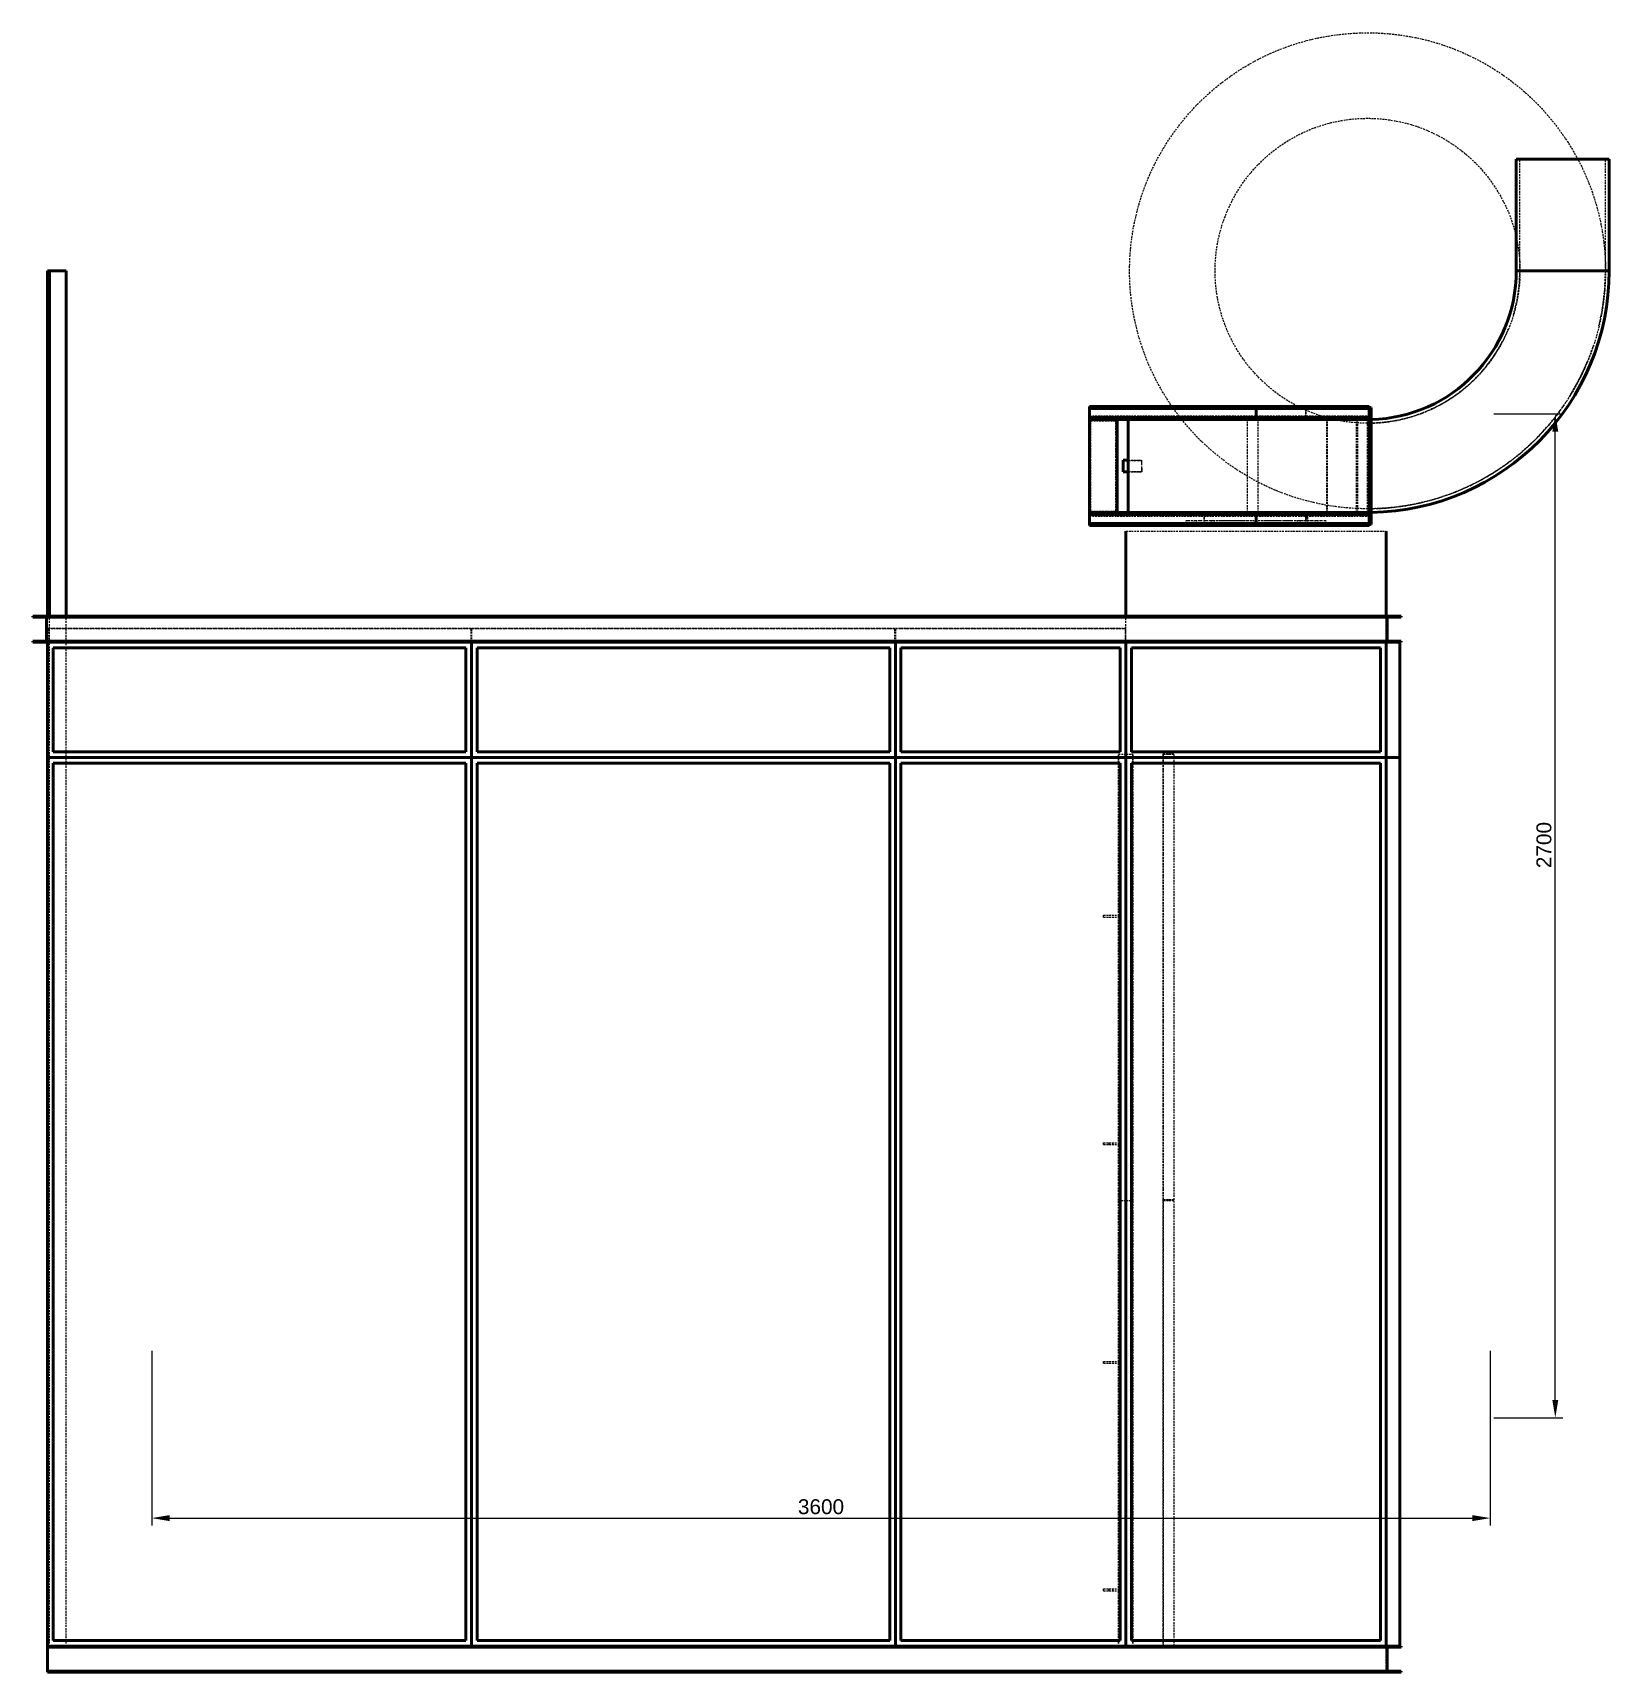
# Model space of a CAD drawing. Header units: millimetres. Extents: x 906 to 10971, y 270 to 8664.
# Drawn here: x 3371 to 7611, y 4256 to 8664 of the extents above; entities that cross this region are included whole.
import ezdxf

# ---------------------------------------------------------------- set-up
doc = ezdxf.new("R2010")
doc.units = ezdxf.units.MM
doc.linetypes.add('Hidden', pattern=[15, 5, -3, 5, -2])
for name, color, linetype, lineweight in [('Default', 7, 'Continuous', 50), ('Edges', 7, 'Hidden', 15), ('HiddenEdges', 2, 'Hidden', 15), ('HiddenSilhouettes', 2, 'Hidden', 15), ('HiddenWires', 7, 'Hidden', 15), ('Silhouettes', 7, 'Continuous', 50), ('Wires', 7, 'Hidden', 15)]:
    doc.layers.add(name, color=color, linetype=linetype, lineweight=lineweight)
doc.layers.add('Dimension', color=7, linetype='Continuous', lineweight=50, true_color=0x6495ed)
doc.styles.add('Default', font='arial.ttf')
doc.dimstyles.get("Standard").update_dxf_attribs({"dimtxt": 0.18, "dimasz": 0.18, "dimexe": 0.18, "dimexo": 0.0625, "dimgap": 0.09, "dimtad": 0, "dimtih": 1, "dimtoh": 1, "dimdec": 4, "dimzin": 0, "dimdsep": 46, "dimtxsty": 'Standard', "dimcen": 0.09, "dimadec": 0, "dimazin": 0, "dimtfac": 1, "dimtdec": 4, "dimtofl": 0, "dimtmove": 0, "dimatfit": 3, "dimfxl": 1, "dimtolj": 1, "dimtzin": 0, "dimarcsym": 0})

# ---------------------------------------------------------------- blocks, each defined once
blk = doc.blocks.new('Front')
at = {"layer": 'Edges'}
for points in [[(1170, 1340.5, 0), (1170, 1369.4, 0)], [(1474.8, 1366.9, 0), (1474.8, 1369.4, 0)], [(722, 1344.4, 0), (1170, 1344.4, 0)], [(1170, 1344.4, 0), (1474.8, 1344.4, 0)], [(1176, 1334.4, 0), (1176, 1336.4, 0)], [(1176, 1084.4, 0), (1176, 1334.4, 0)], [(722, 1074.4, 0), (1170, 1074.4, 0)], [(1170, 1074.4, 0), (1474.8, 1074.4, 0)], [(1176, 1082.4, 0), (1176, 1084.4, 0)], [(722, 1049.4, 0), (722, 1054.4, 0)]]:
    blk.add_polyline3d(points, dxfattribs=at)
blk.add_polyline3d([(1304, 1369.4, 0)], close=True, dxfattribs=at)
at = {"layer": 'HiddenEdges'}
for points in [[(1878, 1694.2), (1880, 1734.4)], [(2108, 1684.2), (2110, 1734.4)], [(2118, 1683.4), (2120, 1734.4)], [(1872.1, 1654.4), (1878, 1694.2)], [(2102.1, 1634.3), (2108, 1684.2)], [(1862.3, 1615.4), (1872.1, 1654.4)], [(2092.3, 1585), (2102.1, 1634.3)], [(2102, 1582.7), (2112, 1632.7)], [(1786.9, 1474.3), (1810.9, 1506.6)], [(1810.9, 1506.6), (1831.6, 1541.1)], [(2015.7, 1400), (2040.2, 1443.8)], [(1663.3, 1372.8), (1697.8, 1393.5)], [(1995.9, 1352.3), (2024.2, 1394.8)], [(1470, 1324.4), (1510.2, 1326.4)], [(1510.2, 1326.4), (1550, 1332.3)], [(1964.3, 1312.3), (1995.9, 1352.3)], [(1922.5, 1281.9), (1956.7, 1318.8)], [(1714.9, 1143.1), (1760.6, 1164.2)], [(1760.6, 1164.2), (1804.4, 1188.7)], [(1765.1, 1155.2), (1809.6, 1180.2)], [(1520.2, 1096.4), (1570.1, 1102.3)], [(1570.1, 1102.3), (1619.4, 1112.1)], [(1621.7, 1102.4), (1670.9, 1116.2)], [(1521, 1086.4), (1571.7, 1092.4)]]:
    blk.add_lwpolyline(points, dxfattribs=at)
for points in [[(1880, 1734.4, 0), (1880, 2034.4, 0)], [(2110, 1734.4, 0), (2110, 2034.4, 0)], [(-2080, 1734.4, 0), (-2030, 1734.4, 0)], [(2112, 1632.7, 0), (2118, 1683.4, 0)], [(2088.2, 1533.5, 0), (2102, 1582.7, 0)], [(2040.2, 1443.8, 0), (2061.3, 1489.5, 0)], [(1697.8, 1393.5, 0), (1730.1, 1417.5, 0)], [(2024.2, 1394.8, 0), (2049.2, 1439.3, 0)], [(1304, 1335.1, 0), (1304, 1369.4, 0)], [(1474.8, 1335.1, 0), (1474.8, 1366.9, 0)], [(725.6, 1088, 0), (725.6, 1330.8, 0)], [(725.6, 1330.8, 0), (793.4, 1330.8, 0)], [(793.4, 1088, 0), (793.4, 1330.8, 0)], [(828, 1336.4, 0), (829.7, 1336.4, 0)], [(829.7, 1336.4, 0), (835, 1336.4, 0)], [(835, 1336.4, 0), (843.6, 1336.4, 0)], [(843.6, 1336.4, 0), (855.6, 1336.4, 0)], [(855.6, 1336.4, 0), (870.7, 1336.4, 0)], [(870.7, 1336.4, 0), (888.9, 1336.4, 0)], [(888.9, 1336.4, 0), (909.9, 1336.4, 0)], [(909.9, 1336.4, 0), (933.5, 1336.4, 0)], [(933.5, 1336.4, 0), (959.5, 1336.4, 0)], [(959.5, 1336.4, 0), (987.5, 1336.4, 0)], [(987.5, 1336.4, 0), (1017.3, 1336.4, 0)], [(1017.3, 1336.4, 0), (1048.4, 1336.4, 0)], [(1048.4, 1336.4, 0), (1080.7, 1336.4, 0)], [(1080.7, 1336.4, 0), (1113.7, 1336.4, 0)], [(1113.7, 1336.4, 0), (1147, 1336.4, 0)], [(1137.1, 1336.4, 0), (1142, 1336.4, 0)], [(1147, 1336.4, 0), (1177.6, 1336.4, 0)], [(1147, 1334.4, 0), (1147, 1336.4, 0)], [(1147, 1084.4, 0), (1147, 1334.4, 0)], [(1147, 1334.4, 0), (1177.8, 1334.4, 0)], [(1147, 1334.4, 0), (1177.6, 1334.4, 0)], [(1170, 1335.1, 0), (1170, 1340.5, 0)], [(1170, 1336.4, 0), (1180.7, 1336.4, 0)], [(1362.3, 1084.4, 0), (1362.3, 1334.4, 0)], [(1440, 1334.4, 0), (1440, 1336.4, 0)], [(1444, 1084.4, 0), (1444, 1334.4, 0)], [(1474.8, 1334.4, 0), (1479.8, 1334.4, 0)], [(1550, 1332.3, 0), (1589, 1342.1, 0)], [(722, 1294.4, 0), (725.6, 1294.4, 0)], [(793.4, 1294.4, 0), (797, 1294.4, 0)], [(1885.6, 1247.7, 0), (1922.5, 1281.9, 0)], [(1852.1, 1208.5, 0), (1892.1, 1240.1, 0)], [(812.7, 1223.3, 0), (812.7, 1224.4, 0)], [(812.7, 1220, 0), (812.7, 1223.3, 0)], [(812.7, 1215.1, 0), (812.7, 1220, 0)], [(812.7, 1203.7, 0), (812.7, 1198.8, 0)], [(812.7, 1198.8, 0), (812.7, 1195.5, 0)], [(812.7, 1195.5, 0), (812.7, 1194.4, 0)], [(862.7, 1223.3, 0), (862.7, 1224.4, 0)], [(862.7, 1220, 0), (862.7, 1223.3, 0)], [(862.7, 1215.1, 0), (862.7, 1220, 0)], [(862.7, 1203.7, 0), (862.7, 1198.8, 0)], [(862.7, 1198.8, 0), (862.7, 1195.5, 0)], [(862.7, 1195.5, 0), (862.7, 1194.4, 0)], [(1809.6, 1180.2, 0), (1852.1, 1208.5, 0)], [(722, 1124.4, 0), (725.6, 1124.4, 0)], [(793.4, 1124.4, 0), (797, 1124.4, 0)], [(1571.7, 1092.4, 0), (1621.7, 1102.4, 0)], [(722, 1054.4, 0), (722, 1080.8, 0)], [(725.6, 1088, 0), (793.4, 1088, 0)], [(828, 1082.4, 0), (829.7, 1082.4, 0)], [(829.7, 1082.4, 0), (835, 1082.4, 0)], [(835, 1082.4, 0), (843.6, 1082.4, 0)], [(843.6, 1082.4, 0), (855.6, 1082.4, 0)], [(855.6, 1082.4, 0), (870.7, 1082.4, 0)], [(870.7, 1082.4, 0), (888.9, 1082.4, 0)], [(888.9, 1082.4, 0), (909.9, 1082.4, 0)], [(909.9, 1082.4, 0), (933.5, 1082.4, 0)], [(933.5, 1082.4, 0), (959.5, 1082.4, 0)], [(959.5, 1082.4, 0), (987.5, 1082.4, 0)], [(987.5, 1082.4, 0), (1017.3, 1082.4, 0)], [(1006.5, 1062.4, 0), (1008.5, 1062.4, 0)], [(1017.3, 1082.4, 0), (1048.4, 1082.4, 0)], [(1033.2, 1062.4, 0), (1038.3, 1062.4, 0)], [(1038.3, 1082.4, 0), (1046.6, 1082.4, 0)], [(1046.6, 1062.4, 0), (1058, 1062.4, 0)], [(1048.4, 1082.4, 0), (1080.7, 1082.4, 0)], [(1053.4, 1062.4, 0), (1055.4, 1062.4, 0)], [(1072.1, 1082.4, 0), (1088.6, 1082.4, 0)], [(1072.1, 1062.4, 0), (1088.6, 1062.4, 0)], [(1075, 1084.4, 0), (1141.9, 1084.4, 0)], [(1080.7, 1082.4, 0), (1113.7, 1082.4, 0)], [(1088.6, 1062.4, 0), (1107.1, 1062.4, 0)], [(1107.1, 1082.4, 0), (1127.2, 1082.4, 0)], [(1107.1, 1062.4, 0), (1127.2, 1062.4, 0)], [(1113.7, 1082.4, 0), (1147, 1082.4, 0)], [(1127.2, 1082.4, 0), (1148.3, 1082.4, 0)], [(1127.2, 1062.4, 0), (1148.3, 1062.4, 0)], [(1147, 1082.4, 0), (1147, 1084.4, 0)], [(1147, 1084.4, 0), (1177.8, 1084.4, 0)], [(1147, 1082.4, 0), (1177.6, 1082.4, 0)], [(1191.7, 1062.4, 0), (1212.8, 1062.4, 0)], [(1212.8, 1062.4, 0), (1232.9, 1062.4, 0)], [(1232.9, 1062.4, 0), (1251.4, 1062.4, 0)], [(1251.4, 1062.4, 0), (1267.9, 1062.4, 0)], [(1282, 1062.4, 0), (1293.4, 1062.4, 0)], [(1284.6, 1062.4, 0), (1286.6, 1062.4, 0)], [(1301.7, 1062.4, 0), (1306.8, 1062.4, 0)], [(1331.5, 1062.4, 0), (1333.5, 1062.4, 0)], [(1440, 1082.4, 0), (1440, 1084.4, 0)], [(1470, 1094.4, 0), (1520.2, 1096.4, 0)], [(1470, 1084.4, 0), (1521, 1086.4, 0)], [(1474.8, 1084.4, 0), (1479.8, 1084.4, 0)], [(1031.5, 1052.4, 0), (1033.2, 1052.4, 0)], [(1033.2, 1052.4, 0), (1038.3, 1052.4, 0)], [(1038.3, 1052.4, 0), (1046.6, 1052.4, 0)], [(1046.6, 1052.4, 0), (1058, 1052.4, 0)], [(1058, 1052.4, 0), (1072.1, 1052.4, 0)], [(1072.1, 1052.4, 0), (1088.6, 1052.4, 0)], [(1088.6, 1052.4, 0), (1107.1, 1052.4, 0)], [(1107.1, 1052.4, 0), (1127.2, 1052.4, 0)], [(1127.2, 1052.4, 0), (1148.3, 1052.4, 0)], [(1191.7, 1052.4, 0), (1212.8, 1052.4, 0)], [(1212.8, 1052.4, 0), (1232.9, 1052.4, 0)], [(1232.9, 1052.4, 0), (1251.4, 1052.4, 0)], [(1251.4, 1052.4, 0), (1267.9, 1052.4, 0)], [(1267.9, 1052.4, 0), (1282, 1052.4, 0)], [(1282, 1052.4, 0), (1293.4, 1052.4, 0)], [(1293.4, 1052.4, 0), (1301.7, 1052.4, 0)], [(1301.7, 1052.4, 0), (1306.8, 1052.4, 0)], [(1306.8, 1052.4, 0), (1308.5, 1052.4, 0)], [(1520, 735.6, 0), (1520, 805.6, 0)], [(-2078.8, 735.6, 0), (-2078.8, 772.4, 0)], [(-2078.8, 772.4, 0), (-941.2, 772.4, 0)], [(-2065, 772.4, 0), (-2065, 773.6, 0)], [(-955, 772.4, 0), (-955, 773.6, 0)], [(-941.2, 735.6, 0), (-941.2, 772.4, 0)], [(-938.8, 735.6, 0), (-938.8, 772.4, 0)], [(-938.8, 772.4, 0), (198.8, 772.4, 0)], [(-925, 772.4, 0), (-925, 773.6, 0)], [(185, 772.4, 0), (185, 773.6, 0)], [(198.8, 735.6, 0), (198.8, 772.4, 0)], [(201.2, 735.6, 0), (201.2, 772.4, 0)], [(201.2, 772.4, 0), (818.8, 772.4, 0)], [(215, 772.4, 0), (215, 773.6, 0)], [(805, 772.4, 0), (805, 773.6, 0)], [(818.8, 735.6, 0), (818.8, 772.4, 0)], [(-2078.8, 426.8, 0), (-2078.8, 734.4, 0)], [(-2078.8, 734.4, 0), (-941.2, 734.4, 0)], [(-941.2, 426.8, 0), (-941.2, 734.4, 0)], [(-938.8, 426.8, 0), (-938.8, 734.4, 0)], [(-938.8, 734.4, 0), (198.8, 734.4, 0)], [(198.8, 426.8, 0), (198.8, 734.4, 0)], [(201.2, 426.8, 0), (201.2, 734.4, 0)], [(201.2, 734.4, 0), (818.8, 734.4, 0)], [(818.8, 426.8, 0), (818.8, 734.4, 0)], [(821.2, 426.8, 0), (821.2, 734.4, 0)], [(821.2, 734.4, 0), (1518.8, 734.4, 0)], [(1518.8, 426.8, 0), (1518.8, 734.4, 0)], [(1521.2, 426.8, 0), (1521.2, 734.4, 0)], [(1521.2, 734.4, 0), (1556.8, 734.4, 0)], [(1520, 698.8, 0), (1521.2, 698.8, 0)], [(1520, 462.4, 0), (1521.2, 462.4, 0)], [(-2078.8, 426.8, 0), (-941.2, 426.8, 0)], [(-2078.8, 424.4, 0), (-941.2, 424.4, 0)], [(-2078.8, -1963.2, 0), (-2078.8, 424.4, 0)], [(-941.2, -1963.2, 0), (-941.2, 424.4, 0)], [(-938.8, 426.8, 0), (198.8, 426.8, 0)], [(-938.8, -1963.2, 0), (-938.8, 424.4, 0)], [(-938.8, 424.4, 0), (198.8, 424.4, 0)], [(198.8, -1963.2, 0), (198.8, 424.4, 0)], [(201.2, 426.8, 0), (818.8, 426.8, 0)], [(201.2, -1963.2, 0), (201.2, 424.4, 0)], [(201.2, 424.4, 0), (818.8, 424.4, 0)], [(800, -765.6, 0), (800, 434.4, 0)], [(818.8, -1963.2, 0), (818.8, 424.4, 0)], [(820, 381.4, 0), (820, 434.4, 0)], [(821.2, 426.8, 0), (1518.8, 426.8, 0)], [(821.2, 424.4, 0), (1518.8, 424.4, 0)], [(821.2, -1963.2, 0), (821.2, 424.4, 0)], [(840, -765.6, 0), (840, 434.4, 0)], [(921.2, -763.2, 0), (921.2, 434.4, 0)], [(921.2, 434.4, 0), (950, 434.4, 0)], [(1518.8, -1963.2, 0), (1518.8, 424.4, 0)], [(1521.2, 426.8, 0), (1556.8, 426.8, 0)], [(1521.2, -1963.2, 0), (1521.2, 424.4, 0)], [(1521.2, 424.4, 0), (1556.8, 424.4, 0)], [(920, 395.6, 0), (921.2, 395.6, 0)], [(1520, 388.8, 0), (1521.2, 388.8, 0)], [(920, -724.4, 0), (921.2, -724.4, 0)], [(800, -1965.6, 0), (800, -765.6, 0)], [(840, -1965.6, 0), (840, -765.6, 0)], [(921.2, -763.2, 0), (950, -763.2, 0)], [(921.2, -1963.2, 0), (921.2, -765.6, 0)], [(921.2, -765.6, 0), (950, -765.6, 0)], [(932.4, -764.4, 0), (932.4, -763.2, 0)], [(933.5, -764.4, 0), (933.5, -763.2, 0)], [(935, -764.4, 0), (935, -763.2, 0)], [(936.5, -764.4, 0), (936.5, -763.2, 0)], [(937.6, -764.4, 0), (937.6, -763.2, 0)], [(920, -804.4, 0), (921.2, -804.4, 0)], [(920, -1924.4, 0), (921.2, -1924.4, 0)], [(1520, -1927.6, 0), (1521.2, -1927.6, 0)], [(-2080, -2034.4, 0), (-2080, -1964.4, 0)], [(-2078.8, -1963.2, 0), (-941.2, -1963.2, 0)], [(-938.8, -1963.2, 0), (198.8, -1963.2, 0)], [(201.2, -1963.2, 0), (818.8, -1963.2, 0)], [(821.2, -1963.2, 0), (1518.8, -1963.2, 0)], [(932.4, -1964.4, 0), (932.4, -1963.2, 0)], [(933.5, -1964.4, 0), (933.5, -1963.2, 0)], [(935, -1964.4, 0), (935, -1963.2, 0)], [(936.5, -1964.4, 0), (936.5, -1963.2, 0)], [(937.6, -1964.4, 0), (937.6, -1963.2, 0)], [(1520, -2034.4, 0), (1520, -1964.4, 0)], [(1521.2, -1963.2, 0), (1556.8, -1963.2, 0)]]:
    blk.add_polyline3d(points, dxfattribs=at)
for points in [[(1474.8, 1344.4, 0)], [(1176, 1084.4, 0)], [(1474.8, 1074.4, 0)]]:
    blk.add_polyline3d(points, close=True, dxfattribs=at)
for radius in [640, 410]:
    blk.add_circle((1470, 1734.4), radius, dxfattribs=at)
for radius, start, end in [(400, 270, 0), (410, 315, 337.5), (640, 324, 342), (650, 333, 342), (410, 292.5, 315), (410, 270, 292.5), (640, 306, 324), (650, 310.5, 319.5), (640, 288, 306), (650, 288, 297), (640, 270, 288)]:
    blk.add_arc((1470, 1734.4), radius, start, end, dxfattribs=at)
at = {"layer": 'HiddenSilhouettes'}
for points in [[(1304, 1369.4, 0), (1304, 1344.4, 0)], [(1474.8, 1344.4, 0), (1474.8, 1366.9, 0)], [(722, 1342.7, 0), (722, 1343.6, 0)], [(722, 1341, 0), (722, 1341.9, 0)], [(722, 1340.9, 0), (722, 1341, 0)], [(722, 1340.1, 0), (722, 1340.9, 0)], [(722, 1339.5, 0), (722, 1339.7, 0)], [(828, 1334.4, 0), (828, 1336.4, 0)], [(828, 1336.4, 0), (829.7, 1336.4, 0)], [(828, 1084.4, 0), (828, 1334.4, 0)], [(829.7, 1336.4, 0), (907, 1336.4, 0)], [(885, 1334.4, 0), (886.6, 1334.4, 0)], [(886.6, 1334.4, 0), (905.4, 1334.4, 0)], [(905.4, 1334.4, 0), (1170, 1334.4, 0)], [(1135.4, 1334.4, 0), (1135.4, 1336.4, 0)], [(1170, 1334.4, 0), (1170, 1336.4, 0)], [(1170, 1334.4, 0), (1192.5, 1334.4, 0)], [(1204.6, 1334.4, 0), (1204.6, 1336.4, 0)], [(1304, 1341.9, 0), (1304, 1344.4, 0)], [(1304, 1342.9, 0), (1304, 1344.2, 0)], [(1304, 1342.7, 0), (1304, 1342.9, 0)], [(1304, 1341.6, 0), (1304, 1342.7, 0)], [(1304, 1340.1, 0), (1304, 1341.9, 0)], [(1304, 1340.6, 0), (1304, 1341.6, 0)], [(1304, 1340.5, 0), (1304, 1340.6, 0)], [(1304, 1340.4, 0), (1304, 1340.5, 0)], [(1304, 1339.4, 0), (1304, 1340.4, 0)], [(1304, 1339.4, 0), (1304, 1340.1, 0)], [(1304, 1334.4, 0), (1304, 1339.4, 0)], [(1360.9, 1084.4, 0), (1360.9, 1334.4, 0)], [(1440, 1084.4, 0), (1440, 1334.4, 0)], [(1442, 1084.4, 0), (1442, 1334.4, 0)], [(1470, 1084.4, 0), (1470, 1334.4, 0)], [(1474.8, 1354.9, 0), (1479.8, 1354.9, 0)], [(1474.8, 1346.4, 0), (1479.8, 1346.4, 0)], [(1474.8, 1276.2, 0), (1479.8, 1276.2, 0)], [(1474.8, 1267.7, 0), (1479.8, 1267.7, 0)], [(812.7, 1224.4, 0), (862.7, 1224.4, 0)], [(812.7, 1194.4, 0), (862.7, 1194.4, 0)], [(826, 1225.4, 0), (862.7, 1225.4, 0)], [(826, 1193.4, 0), (862.7, 1193.4, 0)], [(862.7, 1224.2, 0), (862.7, 1225.4, 0)], [(862.7, 1220.7, 0), (862.7, 1224.2, 0)], [(862.7, 1215.5, 0), (862.7, 1220.7, 0)], [(862.7, 1203.3, 0), (862.7, 1215.5, 0)], [(862.7, 1198.1, 0), (862.7, 1203.3, 0)], [(862.7, 1194.6, 0), (862.7, 1198.1, 0)], [(862.7, 1193.4, 0), (862.7, 1194.6, 0)], [(1474.8, 1151.2, 0), (1479.8, 1151.2, 0)], [(1474.8, 1142.7, 0), (1479.8, 1142.7, 0)], [(722, 1079.1, 0), (722, 1079.3, 0)], [(722, 1077.5, 0), (722, 1078.3, 0)], [(722, 1075.2, 0), (722, 1076.1, 0)], [(722, 1054.4, 0), (722, 1074.4, 0)], [(795, 1084.4, 0), (797, 1084.4, 0)], [(828, 1082.4, 0), (828, 1084.4, 0)], [(828, 1082.4, 0), (829.7, 1082.4, 0)], [(829.7, 1082.4, 0), (907, 1082.4, 0)], [(886.6, 1084.4, 0), (1170, 1084.4, 0)], [(886.6, 1084.4, 0), (907, 1084.4, 0)], [(927.5, 1084.4, 0), (982.7, 1084.4, 0)], [(981.5, 1054.4, 0), (981.5, 1062.4, 0)], [(981.5, 1062.4, 0), (983.1, 1062.4, 0)], [(983.1, 1062.4, 0), (987.9, 1062.4, 0)], [(987.9, 1062.4, 0), (995.8, 1062.4, 0)], [(993.8, 1084.4, 0), (1042.8, 1084.4, 0)], [(995.8, 1062.4, 0), (1006.8, 1062.4, 0)], [(1002.5, 1054.4, 0), (1002.5, 1062.4, 0)], [(1006.8, 1062.4, 0), (1020.5, 1062.4, 0)], [(1010.5, 1054.4, 0), (1010.5, 1062.4, 0)], [(1020.5, 1062.4, 0), (1055.2, 1062.4, 0)], [(1030.5, 1052.4, 0), (1030.5, 1082.4, 0)], [(1031.5, 1082.4, 0), (1031.5, 1084.4, 0)], [(1031.5, 1052.4, 0), (1031.5, 1082.4, 0)], [(1037.3, 1082.4, 0), (1045.7, 1082.4, 0)], [(1050.5, 1054.4, 0), (1050.5, 1062.4, 0)], [(1055.2, 1062.4, 0), (1075.8, 1062.4, 0)], [(1058.3, 1054.4, 0), (1058.3, 1062.4, 0)], [(1060, 1084.4, 0), (1075, 1084.4, 0)], [(1071.4, 1082.4, 0), (1088, 1082.4, 0)], [(1075.8, 1062.4, 0), (1097.9, 1062.4, 0)], [(1097.9, 1062.4, 0), (1121.2, 1062.4, 0)], [(1106.7, 1082.4, 0), (1126.3, 1082.4, 0)], [(1121.2, 1062.4, 0), (1145.4, 1062.4, 0)], [(1126.9, 1082.4, 0), (1148.2, 1082.4, 0)], [(1145.4, 1062.4, 0), (1194.6, 1062.4, 0)], [(1147, 1084.4, 0), (1177.6, 1084.4, 0)], [(1166, 1054.4, 0), (1166, 1062.4, 0)], [(1170, 1084.4, 0), (1192.5, 1084.4, 0)], [(1170, 1082.4, 0), (1170, 1084.4, 0)], [(1170, 1082.4, 0), (1191.8, 1082.4, 0)], [(1170, 1080.8, 0), (1170, 1078.2, 0)], [(1174, 1054.4, 0), (1174, 1062.4, 0)], [(1194.6, 1062.4, 0), (1218.8, 1062.4, 0)], [(1218.8, 1062.4, 0), (1242.1, 1062.4, 0)], [(1242.1, 1062.4, 0), (1264.2, 1062.4, 0)], [(1264.2, 1062.4, 0), (1284.8, 1062.4, 0)], [(1281.7, 1054.4, 0), (1281.7, 1062.4, 0)], [(1284.8, 1062.4, 0), (1319.5, 1062.4, 0)], [(1289.5, 1054.4, 0), (1289.5, 1062.4, 0)], [(1304, 1079.4, 0), (1304, 1084.4, 0)], [(1304, 1080.8, 0), (1304, 1049.4, 0)], [(1304, 1078.7, 0), (1304, 1079.4, 0)], [(1304, 1079.4, 0), (1304, 1079.4, 0)], [(1304, 1078.7, 0), (1304, 1079.4, 0)], [(1304, 1076.9, 0), (1304, 1078.7, 0)], [(1304, 1074.6, 0), (1304, 1078.7, 0)], [(1304, 1074.4, 0), (1304, 1076.9, 0)], [(1304, 1054.4, 0), (1304, 1074.4, 0)], [(1308.5, 1082.4, 0), (1308.5, 1084.4, 0)], [(1308.5, 1052.4, 0), (1308.5, 1082.4, 0)], [(1309.5, 1052.4, 0), (1309.5, 1082.4, 0)], [(1319.5, 1062.4, 0), (1333.2, 1062.4, 0)], [(1329.5, 1054.4, 0), (1329.5, 1062.4, 0)], [(1333.2, 1062.4, 0), (1344.2, 1062.4, 0)], [(1337.5, 1054.4, 0), (1337.5, 1062.4, 0)], [(1344.2, 1062.4, 0), (1352.1, 1062.4, 0)], [(1352.1, 1062.4, 0), (1356.9, 1062.4, 0)], [(1356.9, 1062.4, 0), (1358.5, 1062.4, 0)], [(1358.5, 1054.4, 0), (1358.5, 1062.4, 0)], [(1474.8, 1051.9, 0), (1474.8, 1080.8, 0)], [(1474.8, 1072.4, 0), (1479.8, 1072.4, 0)], [(1474.8, 1063.9, 0), (1479.8, 1063.9, 0)], [(1030.5, 1052.4, 0), (1032.2, 1052.4, 0)], [(1032.2, 1052.4, 0), (1037.3, 1052.4, 0)], [(1037.3, 1052.4, 0), (1045.7, 1052.4, 0)], [(1045.7, 1052.4, 0), (1057.1, 1052.4, 0)], [(1057.1, 1052.4, 0), (1088, 1052.4, 0)], [(1088, 1052.4, 0), (1106.7, 1052.4, 0)], [(1106.7, 1052.4, 0), (1126.9, 1052.4, 0)], [(1126.9, 1052.4, 0), (1148.2, 1052.4, 0)], [(1148.2, 1052.4, 0), (1191.8, 1052.4, 0)], [(1191.8, 1052.4, 0), (1213.1, 1052.4, 0)], [(1213.1, 1052.4, 0), (1233.3, 1052.4, 0)], [(1233.3, 1052.4, 0), (1252, 1052.4, 0)], [(1252, 1052.4, 0), (1282.9, 1052.4, 0)], [(1282.9, 1052.4, 0), (1294.3, 1052.4, 0)], [(1294.3, 1052.4, 0), (1302.7, 1052.4, 0)], [(1302.7, 1052.4, 0), (1307.8, 1052.4, 0)], [(1307.8, 1052.4, 0), (1309.5, 1052.4, 0)], [(-2080, -1965.6, 0), (-2080, 805.6, 0)], [(-2075, -1965.6, 0), (-2075, 805.6, 0)], [(-2030, -1965.6, 0), (-2030, 805.6, 0)], [(820, 734.4, 0), (820, 805.6, 0)], [(1520, 734.4, 0), (1520, 805.6, 0)], [(-2080, 773.6, 0), (-940, 773.6, 0)], [(-940, 735.6, 0), (-940, 773.6, 0)], [(-940, 773.6, 0), (200, 773.6, 0)], [(200, 735.6, 0), (200, 773.6, 0)], [(200, 773.6, 0), (820, 773.6, 0)], [(820, 735.6, 0), (820, 773.6, 0)], [(-2080, 735.6, 0), (-2080, 735.6, 0)], [(-2080, 734.4, 0), (-940, 734.4, 0)], [(-940, 734.4, 0), (200, 734.4, 0)], [(200, 734.4, 0), (820, 734.4, 0)], [(820, 735.6, 0), (820, 735.6, 0)], [(1520, 735.6, 0), (1520, 735.6, 0)], [(1556.8, 735.6, 0), (1556.8, 735.6, 0)], [(200, 424.4, 0), (200, 508.6, 0)], [(820, 424.4, 0), (820, 445, 0)], [(-2080, 424.4, 0), (-940, 424.4, 0)], [(-940, 424.4, 0), (200, 424.4, 0)], [(200, 424.4, 0), (820, 424.4, 0)], [(800, 434.4, 0), (820, 434.4, 0)], [(801.2, -765.6, 0), (801.2, 434.4, 0)], [(820, 434.4, 0), (840, 434.4, 0)], [(820, 424.4, 0), (1520, 424.4, 0)], [(838.8, -765.6, 0), (838.8, 434.4, 0)], [(920, -762.9, 0), (920, 435.6, 0)], [(920, 435.6, 0), (950, 435.6, 0)], [(950, -764.4, 0), (950, 435.6, 0)], [(1520, 424.4, 0), (1520, 425.6, 0)], [(760, -3.6, 0), (760, 1.4, 0)], [(760, 1.4, 0), (800, 1.4, 0)], [(800, -3.6, 0), (800, 1.4, 0)], [(760, -3.6, 0), (800, -3.6, 0)], [(760, -615.6, 0), (760, -610.6, 0)], [(760, -610.6, 0), (800, -610.6, 0)], [(760, -615.6, 0), (800, -615.6, 0)], [(775, -615.6, 0), (775, -610.6, 0)], [(785, -615.6, 0), (785, -610.6, 0)], [(800, -615.6, 0), (800, -610.6, 0)], [(800, -765.6, 0), (820, -765.6, 0)], [(801.2, -1965.6, 0), (801.2, -765.6, 0)], [(820, -765.6, 0), (840, -765.6, 0)], [(838.8, -1965.6, 0), (838.8, -765.6, 0)], [(920, -1907.3, 0), (920, -764.4, 0)], [(920, -764.4, 0), (950, -764.4, 0)], [(932, -764.4, 0), (932, -763.2, 0)], [(938, -764.4, 0), (938, -763.2, 0)], [(950, -1964.4, 0), (950, -764.4, 0)], [(760, -1203.6, 0), (760, -1198.6, 0)], [(760, -1198.6, 0), (800, -1198.6, 0)], [(760, -1203.6, 0), (800, -1203.6, 0)], [(800, -1203.6, 0), (800, -1198.6, 0)], [(200, -1965.6, 0), (200, -1525.8, 0)], [(760, -1815.6, 0), (760, -1810.6, 0)], [(760, -1810.6, 0), (800, -1810.6, 0)], [(760, -1815.6, 0), (800, -1815.6, 0)], [(775, -1815.6, 0), (775, -1810.6, 0)], [(785, -1815.6, 0), (785, -1810.6, 0)], [(800, -1815.6, 0), (800, -1810.6, 0)], [(820, -1965.6, 0), (820, -1907.3, 0)], [(-2080, -1965.6, 0), (-940, -1965.6, 0)], [(-940, -1965.6, 0), (-940, -1964.4, 0)], [(-940, -1965.6, 0), (200, -1965.6, 0)], [(200, -1965.6, 0), (820, -1965.6, 0)], [(820, -1965.6, 0), (1520, -1965.6, 0)], [(932, -1964.4, 0), (932, -1963.2, 0)], [(938, -1964.4, 0), (938, -1963.2, 0)], [(1520, -1965.6, 0), (1520, -1964.4, 0)]]:
    blk.add_polyline3d(points, dxfattribs=at)
for points in [[(722, 1335.1, 0), (722, 1364.4, 0)], [(826, 1334.4, 0)], [(1474.8, 1364.4, 0)], [(1474.8, 1339.4, 0)], [(1474.8, 1336.4, 0)], [(1474.8, 1334.4, 0)], [(722, 1079.4, 0)], [(722, 1079.4, 0)], [(1170, 1079.4, 0)], [(1170, 1079.4, 0)], [(1474.8, 1084.4, 0)], [(1474.8, 1082.4, 0)], [(1474.8, 1079.4, 0)], [(1474.8, 1054.4, 0)], [(-2083, 802.6, 0)], [(1523, 802.6, 0)], [(-940, 735.6, 0)], [(200, 735.6, 0)], [(1523, -1967.4, 0)]]:
    blk.add_polyline3d(points, close=True, dxfattribs=at)
for radius, end in [(400, 271.4039), (650, 270.8639)]:
    blk.add_arc((1470, 1734.4), radius, 270, end, dxfattribs=at)
at = {"layer": 'HiddenWires'}
for points in [[(820, 734.4, 0), (1520, 734.4, 0)], [(920, -765.6, 0), (920, -762.9, 0)], [(920, -1965.6, 0), (920, -1907.3, 0)]]:
    blk.add_polyline3d(points, dxfattribs=at)
at = {"layer": 'Silhouettes'}
for points in [[(1870, 1734.4, 0), (1870, 2034.4, 0)], [(1870, 2034.4, 0), (2120, 2034.4, 0)], [(2120, 1734.4, 0), (2120, 2034.4, 0)], [(-2080, 805.6, 0), (-2080, 1734.4, 0)], [(-2080, 1734.4, 0), (-2075, 1734.4, 0)], [(-2075, 805.6, 0), (-2075, 1734.4, 0)], [(-2075, 1734.4, 0), (-2030, 1734.4, 0)], [(-2030, 805.6, 0), (-2030, 1734.4, 0)], [(1870, 1734.4, 0), (2120, 1734.4, 0)], [(722, 1364.4, 0), (722, 1369.4, 0)], [(722, 1369.4, 0), (1170, 1369.4, 0)], [(1170, 1369.4, 0), (1474.8, 1369.4, 0)], [(1170, 1369.4, 0), (1170, 1344.4, 0)], [(1474.8, 1366.9, 0), (1474.8, 1369.4, 0)], [(1474.8, 1051.9, 0), (1474.8, 1366.9, 0)], [(1474.8, 1366.9, 0), (1479.8, 1366.9, 0)], [(1479.8, 1051.9, 0), (1479.8, 1366.9, 0)], [(722, 1344.4, 0), (722, 1364.4, 0)], [(722, 1364.4, 0), (1170, 1364.4, 0)], [(722, 1341.9, 0), (722, 1344.4, 0)], [(722, 1343.6, 0), (722, 1344.2, 0)], [(722, 1341.9, 0), (722, 1342.7, 0)], [(722, 1340.1, 0), (722, 1341.9, 0)], [(722, 1339.4, 0), (722, 1340.1, 0)], [(722, 1339.7, 0), (722, 1340.1, 0)], [(722, 1339.4, 0), (722, 1339.5, 0)], [(722, 1334.4, 0), (722, 1339.4, 0)], [(722, 1339.4, 0), (1170, 1339.4, 0)], [(722, 1084.4, 0), (722, 1334.4, 0)], [(722, 1334.4, 0), (797, 1334.4, 0)], [(795, 1334.4, 0), (905.4, 1334.4, 0)], [(797, 1084.4, 0), (797, 1334.4, 0)], [(826, 1084.4, 0), (826, 1334.4, 0)], [(886.6, 1334.4, 0), (905.4, 1334.4, 0)], [(905.4, 1334.4, 0), (907, 1334.4, 0)], [(905.4, 1334.4, 0), (928.5, 1334.4, 0)], [(907, 1336.4, 0), (1141.9, 1336.4, 0)], [(927.5, 1334.4, 0), (1042.8, 1334.4, 0)], [(928.5, 1334.4, 0), (954, 1334.4, 0)], [(954, 1334.4, 0), (981.6, 1334.4, 0)], [(981.6, 1334.4, 0), (1011, 1334.4, 0)], [(1011, 1334.4, 0), (1042.1, 1334.4, 0)], [(1042.1, 1334.4, 0), (1074.4, 1334.4, 0)], [(1060, 1334.4, 0), (1108.1, 1334.4, 0)], [(1074.4, 1334.4, 0), (1107.7, 1334.4, 0)], [(1107.7, 1334.4, 0), (1141.7, 1334.4, 0)], [(1126.3, 1334.4, 0), (1141.9, 1334.4, 0)], [(1141.7, 1334.4, 0), (1176, 1334.4, 0)], [(1141.9, 1336.4, 0), (1176, 1336.4, 0)], [(1170, 1364.4, 0), (1474.8, 1364.4, 0)], [(1170, 1341.9, 0), (1170, 1344.4, 0)], [(1170, 1342.3, 0), (1170, 1344.2, 0)], [(1170, 1339.5, 0), (1170, 1342.3, 0)], [(1170, 1340.1, 0), (1170, 1341.9, 0)], [(1170, 1339.4, 0), (1170, 1340.1, 0)], [(1170, 1339.4, 0), (1170, 1339.5, 0)], [(1170, 1339.5, 0), (1170, 1339.5, 0)], [(1170, 1339.4, 0), (1474.8, 1339.4, 0)], [(1170, 1336.4, 0), (1170, 1339.4, 0)], [(1170, 1339.4, 0), (1170, 1339.4, 0)], [(1176, 1336.4, 0), (1474.8, 1336.4, 0)], [(1176, 1334.4, 0), (1474.8, 1334.4, 0)], [(812.7, 1224.2, 0), (812.7, 1225.4, 0)], [(812.7, 1225.4, 0), (826, 1225.4, 0)], [(812.7, 1220.7, 0), (812.7, 1224.2, 0)], [(812.7, 1215.5, 0), (812.7, 1220.7, 0)], [(812.7, 1203.3, 0), (812.7, 1215.5, 0)], [(812.7, 1198.1, 0), (812.7, 1203.3, 0)], [(812.7, 1194.6, 0), (812.7, 1198.1, 0)], [(812.7, 1193.4, 0), (812.7, 1194.6, 0)], [(812.7, 1193.4, 0), (826, 1193.4, 0)], [(722, 1084.4, 0), (797, 1084.4, 0)], [(722, 1079.4, 0), (722, 1084.4, 0)], [(722, 1079.4, 0), (1170, 1079.4, 0)], [(722, 1078.7, 0), (722, 1079.4, 0)], [(722, 1079.3, 0), (722, 1079.4, 0)], [(722, 1078.3, 0), (722, 1079.1, 0)], [(722, 1076.9, 0), (722, 1078.7, 0)], [(722, 1076.1, 0), (722, 1077.5, 0)], [(722, 1074.4, 0), (722, 1076.9, 0)], [(722, 1074.6, 0), (722, 1075.2, 0)], [(722, 1049.4, 0), (722, 1074.4, 0)], [(797, 1084.4, 0), (886.6, 1084.4, 0)], [(885, 1084.4, 0), (905.4, 1084.4, 0)], [(905.4, 1084.4, 0), (928.5, 1084.4, 0)], [(907, 1082.4, 0), (1141.9, 1082.4, 0)], [(928.5, 1084.4, 0), (954, 1084.4, 0)], [(954, 1084.4, 0), (981.6, 1084.4, 0)], [(981.6, 1084.4, 0), (1011, 1084.4, 0)], [(1011, 1084.4, 0), (1042.1, 1084.4, 0)], [(1042.1, 1084.4, 0), (1074.4, 1084.4, 0)], [(1074.4, 1084.4, 0), (1107.7, 1084.4, 0)], [(1107.7, 1084.4, 0), (1141.7, 1084.4, 0)], [(1141.7, 1084.4, 0), (1176, 1084.4, 0)], [(1141.9, 1082.4, 0), (1176, 1082.4, 0)], [(1170, 1079.4, 0), (1170, 1082.4, 0)], [(1170, 1079.4, 0), (1474.8, 1079.4, 0)], [(1170, 1078.7, 0), (1170, 1079.4, 0)], [(1170, 1078.6, 0), (1170, 1079.4, 0)], [(1170, 1054.4, 0), (1170, 1078.9, 0)], [(1170, 1076.9, 0), (1170, 1078.7, 0)], [(1170, 1078.3, 0), (1170, 1078.6, 0)], [(1170, 1075.2, 0), (1170, 1078.3, 0)], [(1170, 1049.4, 0), (1170, 1078.2, 0)], [(1170, 1074.4, 0), (1170, 1076.9, 0)], [(1170, 1074.6, 0), (1170, 1075.2, 0)], [(1170, 1054.4, 0), (1170, 1074.4, 0)], [(1176, 1084.4, 0), (1474.8, 1084.4, 0)], [(1176, 1082.4, 0), (1474.8, 1082.4, 0)], [(722, 1054.4, 0), (1170, 1054.4, 0)], [(722, 1049.4, 0), (1170, 1049.4, 0)], [(820, 805.6, 0), (820, 1034.4, 0)], [(1170, 1054.4, 0), (1474.8, 1054.4, 0)], [(1170, 1049.4, 0), (1474.8, 1049.4, 0)], [(1474.8, 1049.4, 0), (1474.8, 1051.9, 0)], [(1474.8, 1051.9, 0), (1479.8, 1051.9, 0)], [(1520, 805.6, 0), (1520, 1034.4, 0)], [(-2120, 805.6, 0), (1560, 805.6, 0)], [(-2120, 802.6, 0), (-2120, 805.6, 0)], [(-2120, 802.6, 0), (1560, 802.6, 0)], [(-2083, 738.6, 0), (-2083, 802.6, 0)], [(1523, 738.6, 0), (1523, 802.6, 0)], [(1560, 802.6, 0), (1560, 805.6, 0)], [(-2120, 738.6, 0), (1560, 738.6, 0)], [(-2120, 735.6, 0), (-2120, 738.6, 0)], [(-2120, 735.6, 0), (1560, 735.6, 0)], [(-2080, 425.6, 0), (-2080, 735.6, 0)], [(-2065, 440.6, 0), (-2065, 720.6, 0)], [(-2065, 720.6, 0), (-955, 720.6, 0)], [(-955, 440.6, 0), (-955, 720.6, 0)], [(-940, 425.6, 0), (-940, 735.6, 0)], [(-925, 440.6, 0), (-925, 720.6, 0)], [(-925, 720.6, 0), (185, 720.6, 0)], [(185, 440.6, 0), (185, 720.6, 0)], [(200, 425.6, 0), (200, 735.6, 0)], [(215, 720.6, 0), (805, 720.6, 0)], [(215, 440.6, 0), (215, 720.6, 0)], [(805, 440.6, 0), (805, 720.6, 0)], [(820, 425.6, 0), (820, 735.6, 0)], [(835, 720.6, 0), (1505, 720.6, 0)], [(835, 440.6, 0), (835, 720.6, 0)], [(1505, 440.6, 0), (1505, 720.6, 0)], [(1520, 425.6, 0), (1520, 735.6, 0)], [(1520, 425.6, 0), (1520, 734.4, 0)], [(1556.8, 425.6, 0), (1556.8, 735.6, 0)], [(1560, 735.6, 0), (1560, 738.6, 0)], [(-940, 424.4, 0), (-940, 508.6, 0)], [(-2080, -1964.4, 0), (-2080, 425.6, 0)], [(-2080, 425.6, 0), (-940, 425.6, 0)], [(-2065, 440.6, 0), (-955, 440.6, 0)], [(-2065, 410.6, 0), (-955, 410.6, 0)], [(-2065, -1949.4, 0), (-2065, 410.6, 0)], [(-955, -1949.4, 0), (-955, 410.6, 0)], [(-940, -1964.4, 0), (-940, 425.6, 0)], [(-940, 425.6, 0), (200, 425.6, 0)], [(-925, 440.6, 0), (185, 440.6, 0)], [(-925, -1949.4, 0), (-925, 410.6, 0)], [(-925, 410.6, 0), (185, 410.6, 0)], [(185, -1949.4, 0), (185, 410.6, 0)], [(200, -1964.4, 0), (200, 425.6, 0)], [(200, 425.6, 0), (200, 425.6, 0)], [(200, 425.6, 0), (820, 425.6, 0)], [(215, 440.6, 0), (805, 440.6, 0)], [(215, 410.6, 0), (805, 410.6, 0)], [(215, -1949.4, 0), (215, 410.6, 0)], [(805, -1949.4, 0), (805, 410.6, 0)], [(820, -1964.4, 0), (820, 425.6, 0)], [(820, 425.6, 0), (820, 425.6, 0)], [(820, 425.6, 0), (1520, 425.6, 0)], [(835, 440.6, 0), (1505, 440.6, 0)], [(835, 410.6, 0), (1505, 410.6, 0)], [(835, -1949.4, 0), (835, 410.6, 0)], [(1505, -1949.4, 0), (1505, 410.6, 0)], [(1520, -1964.4, 0), (1520, 425.6, 0)], [(1520, 425.6, 0), (1556.8, 425.6, 0)], [(1556.8, -1964.4, 0), (1556.8, 425.6, 0)], [(-940, -1964.4, 0), (-940, 0, 0)], [(1520, -1964.4, 0), (1520, -1017.2, 0)], [(-2080, -1967.4, 0), (-2080, -1964.4, 0)], [(-2080, -1964.4, 0), (1560, -1964.4, 0)], [(-2080, -1967.4, 0), (1560, -1967.4, 0)], [(-2080, -2031.4, 0), (-2080, -1967.4, 0)], [(-2065, -1949.4, 0), (-955, -1949.4, 0)], [(-925, -1949.4, 0), (185, -1949.4, 0)], [(215, -1949.4, 0), (805, -1949.4, 0)], [(835, -1949.4, 0), (1505, -1949.4, 0)], [(1523, -2031.4, 0), (1523, -1967.4, 0)], [(1560, -1967.4, 0), (1560, -1964.4, 0)], [(-2080, -2031.4, 0), (1560, -2031.4, 0)], [(-2080, -2034.4, 0), (-2080, -2031.4, 0)], [(-2080, -2034.4, 0), (1560, -2034.4, 0)], [(1560, -2034.4, 0), (1560, -2031.4, 0)]]:
    blk.add_polyline3d(points, dxfattribs=at)
for points in [[(1304, 1369.4, 0)], [(1479.8, 1354.9, 0)], [(1479.8, 1346.4, 0)], [(1479.8, 1276.2, 0)], [(1479.8, 1267.7, 0)], [(1479.8, 1151.2, 0)], [(1479.8, 1142.7, 0)], [(1479.8, 1072.4, 0)], [(1479.8, 1063.9, 0)], [(-940, 734.4, 0)], [(200, 734.4, 0)], [(-940, 424.4, 0)], [(1520, 424.4, 0)]]:
    blk.add_polyline3d(points, close=True, dxfattribs=at)
for radius, start in [(400, 271.4039), (650, 270.8639)]:
    blk.add_arc((1470, 1734.4), radius, start, 0, dxfattribs=at)
at = {"layer": 'Wires'}
blk.add_polyline3d([(820, 1034.4, 0), (1520, 1034.4, 0)], dxfattribs=at)
blk.add_polyline3d([(1520, 734.4, 0)], close=True, dxfattribs=at)
blk = doc.blocks.new('*D6')
at = {"layer": 'Defpoints', "color": 0}
for p in [(3691, 5130), (7291, 5130), (7291, 4670)]:
    blk.add_point(p, dxfattribs=at)
at = {"layer": 'Dimension', "color": 0, "lineweight": -2}
for p, q in [((3691, 5120), (3691, 4650)), ((7291, 5120), (7291, 4650)), ((3739, 4670), (7243, 4670))]:
    blk.add_line(p, q, dxfattribs=at)
at = {"layer": 'Dimension', "color": 0}
for points in [[(3739, 4678), (3739, 4662), (3691, 4670)], [(7243, 4662), (7243, 4678), (7291, 4670)]]:
    blk.add_solid(points, dxfattribs=at)
at = {"layer": 'Dimension', "color": 0, "insert": (5491, 4700.42), "char_height": 40, "attachment_point": 5, "style": 'Default'}
blk.add_mtext('\\A1;3600', dxfattribs=at)
blk = doc.blocks.new('*D7')
at = {"layer": 'Defpoints', "color": 0}
for p in [(7291, 7640), (7466, 7640), (7291, 4940)]:
    blk.add_point(p, dxfattribs=at)
at = {"layer": 'Dimension', "color": 0, "lineweight": -2}
for p, q in [((7301, 7640), (7486, 7640)), ((7466, 4988), (7466, 7592)), ((7301, 4940), (7486, 4940))]:
    blk.add_line(p, q, dxfattribs=at)
at = {"layer": 'Dimension', "color": 0}
for points in [[(7474, 7592), (7458, 7592), (7466, 7640)], [(7458, 4988), (7474, 4988), (7466, 4940)]]:
    blk.add_solid(points, dxfattribs=at)
at = {"layer": 'Dimension', "color": 0, "insert": (7435.58, 6480), "char_height": 40, "attachment_point": 5, "rotation": 90, "style": 'Default'}
blk.add_mtext('\\A1;2700', dxfattribs=at)

msp = doc.modelspace()

# ---------------------------------------------------------------- block references
at = {"layer": 'Default'}
msp.add_blockref('Front', (5491, 6290), dxfattribs=at)

# ---------------------------------------------------------------- dimensions: what is measured, and where the dimension line sits
at = {"layer": 'Dimension'}
dim = msp.add_linear_dim(base=(7466, 7640), p1=(7291, 4940), p2=(7291, 7640), angle=90, dimstyle='Standard', override={"dimscale": 1, "dimtxt": 40, "dimasz": 48, "dimexe": 20, "dimexo": 10, "dimgap": 10, "dimtad": 1, "dimjust": 0, "dimtih": 0, "dimtoh": 0, "dimdec": 3, "dimlfac": 1, "dimzin": 8, "dimlunit": 2, "dimpost": '', "dimtxsty": 'Default', "dimsah": 0, "dimse1": 0, "dimse2": 0, "dimclrt": 0, "dimtol": 0, "dimlim": 0, "dimtp": 0, "dimtm": 0, "dimtfac": 1, "dimtdec": 3, "dimtix": 0, "dimtzin": 8}, dxfattribs=at)
dim.commit()
dim.dimension.update_dxf_attribs({"geometry": '*D7', "text_midpoint": (7466, 6480), "dimtype": 160})
dim = msp.add_linear_dim(base=(7291, 4670), p1=(3691, 5130), p2=(7291, 5130), dimstyle='Standard', override={"dimscale": 1, "dimtxt": 40, "dimasz": 48, "dimexe": 20, "dimexo": 10, "dimgap": 10, "dimtad": 1, "dimjust": 0, "dimtih": 0, "dimtoh": 0, "dimdec": 3, "dimlfac": 1, "dimzin": 8, "dimlunit": 2, "dimpost": '', "dimtxsty": 'Default', "dimsah": 0, "dimse1": 0, "dimse2": 0, "dimclrt": 0, "dimtol": 0, "dimlim": 0, "dimtp": 0, "dimtm": 0, "dimtfac": 1, "dimtdec": 3, "dimtix": 0, "dimtzin": 8}, dxfattribs=at)
dim.commit()
dim.dimension.update_dxf_attribs({"geometry": '*D6', "text_midpoint": (5491, 4670), "dimtype": 160})

doc.saveas('drawing.dxf')
